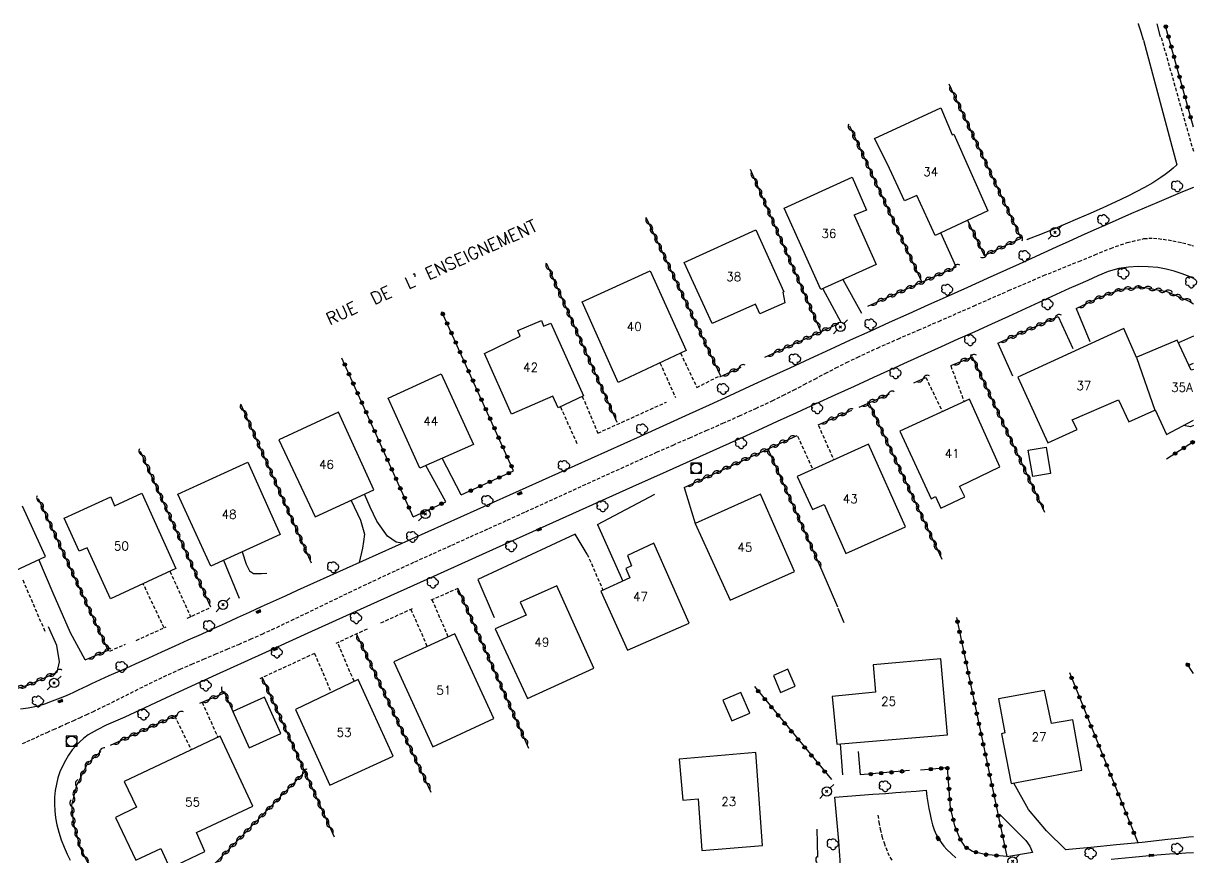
# Model space of a CAD drawing. Header units: millimetres. Extents: x 146000 to 147001, y 143000 to 144000.
# Drawn here: x 146831.9 to 147000.5, y 143851.5 to 143971.4 of the extents above; entities that cross this region are included whole.
import ezdxf
from ezdxf.enums import TextEntityAlignment as Align

# ---------------------------------------------------------------- set-up
doc = ezdxf.new("R2010")
doc.units = ezdxf.units.MM
doc.linetypes.add('DASHED', pattern=[0.75, 0.5, -0.25])
doc.layers.get('0').update_dxf_attribs({"linetype": 'CONTINUOUS'})
for name, color, linetype in [('W0001', 6, 'DASHED'), ('W0014', 7, 'CONTINUOUS'), ('W0017', 7, 'CONTINUOUS'), ('W0101', 7, 'CONTINUOUS'), ('W0104', 1, 'CONTINUOUS'), ('W0112', 1, 'DASHED'), ('W0300', 7, 'CONTINUOUS'), ('W0310', 3, 'CONTINUOUS'), ('W0323', 7, 'CONTINUOUS'), ('W0333', 7, 'CONTINUOUS'), ('W0401', 7, 'CONTINUOUS'), ('W0420', 7, 'CONTINUOUS'), ('W0473', 7, 'CONTINUOUS'), ('W0989', 7, 'CONTINUOUS'), ('W0991', 7, 'CONTINUOUS'), ('W1102', 7, 'CONTINUOUS')]:
    doc.layers.add(name, color=color, linetype=linetype)
doc.styles.get("Standard").update_dxf_attribs({"font": 'romans.shx', "width": 0.85})

# ---------------------------------------------------------------- blocks, each defined once
blk = doc.blocks.new('T401')
for p, q in [((-0.3, 0.3), (0, 0.3)), ((-0.3, -0.25), (-0.3, 0.3)), ((-0.3, 0.15), (0, 0.15)), ((-0.3, 0), (0, 0)), ((0, 0.3), (0, -0.25)), ((-0.3, -0.15), (0, -0.15)), ((-0.3, -0.25), (-0.3, -0.3)), ((-0.3, -0.3), (0, -0.3)), ((0, -0.3), (0, -0.25))]:
    blk.add_line(p, q)
blk = doc.blocks.new('T300')
for p, q in [((-0.8, 0.51), (-0.86, 0.34)), ((-0.86, 0.34), (-0.86, 0.17)), ((-0.86, 0.17), (-0.74, 0.06)), ((-0.69, 0.63), (-0.8, 0.51)), ((-0.8, -0.06), (-0.74, 0.06)), ((-0.74, 0.06), (-0.69, 0.11)), ((-0.57, 0.69), (-0.69, 0.63)), ((-0.46, 0.69), (-0.57, 0.69)), ((-0.29, 0.63), (-0.46, 0.69)), ((-0.29, 0.63), (-0.17, 0.74)), ((-0.23, 0.57), (-0.29, 0.63)), ((-0.17, 0.74), (-0.06, 0.8)), ((-0.06, 0.8), (0.06, 0.8)), ((0.06, 0.8), (0.23, 0.74)), ((0.23, 0.74), (0.34, 0.63)), ((0.34, 0.63), (0.4, 0.51)), ((0.46, 0.46), (0.34, 0.46)), ((0.4, 0.51), (0.4, 0.46)), ((0.57, 0.4), (0.46, 0.46)), ((0.57, 0.4), (0.69, 0.29)), ((0.69, 0.29), (0.74, 0.17)), ((0.74, 0.06), (0.69, -0.17)), ((0.74, 0.17), (0.74, 0.06)), ((-0.8, -0.17), (-0.8, -0.06)), ((-0.8, -0.23), (-0.8, -0.17)), ((-0.74, -0.34), (-0.8, -0.23)), ((-0.69, -0.4), (-0.74, -0.34)), ((-0.51, -0.46), (-0.69, -0.4)), ((-0.4, -0.46), (-0.51, -0.46)), ((-0.4, -0.46), (-0.34, -0.46)), ((-0.34, -0.46), (-0.34, -0.4)), ((-0.34, -0.51), (-0.34, -0.46)), ((-0.29, -0.63), (-0.34, -0.51)), ((-0.17, -0.74), (-0.29, -0.63)), ((-0.06, -0.8), (-0.17, -0.74)), ((0.06, -0.8), (-0.06, -0.8)), ((0.17, -0.74), (0.06, -0.8)), ((0.23, -0.69), (0.17, -0.74)), ((0.29, -0.46), (0.23, -0.46)), ((0.29, -0.63), (0.23, -0.69)), ((0.46, -0.4), (0.29, -0.46)), ((0.34, -0.51), (0.29, -0.63)), ((0.34, -0.51), (0.34, -0.46)), ((0.57, -0.34), (0.46, -0.4)), ((0.63, -0.29), (0.57, -0.34)), ((0.69, -0.17), (0.63, -0.29))]:
    blk.add_line(p, q)
blk = doc.blocks.new('T473')
for p, q in [((-0.166667, 0.166667), (0.166667, -0.166667)), ((-0.166667, -0.166667), (0.166667, 0.166667)), ((0.500001, 0.500001), (1.000002, 1.000002)), ((-1.000002, -1.000002), (-0.500001, -0.500001))]:
    blk.add_line(p, q)
blk.add_ellipse((0, 0), major_axis=(0.471405, 0.471405), ratio=1, start_param=5.4977871438, end_param=11.780972451)
blk = doc.blocks.new('T420')
for p, q in [((0.75, 0.75), (-0.75, 0.75)), ((-0.75, 0.75), (-0.75, -0.75)), ((0.75, 0.75), (0.75, -0.75)), ((0.75, -0.75), (-0.75, -0.75))]:
    blk.add_line(p, q)
blk.add_ellipse((0, 0), major_axis=(-0.53, 0.53), ratio=1, start_param=3.926991, end_param=10.210176)
blk = doc.blocks.new('t323o')
at = {"color": 0, "linetype": 'Continuous'}
for radius in [0.25, 0.15]:
    blk.add_circle((0, 0), radius, dxfattribs=at)
blk = doc.blocks.new('t310o')
at = {"color": 0, "linetype": 'Continuous'}
for centre, start, end in [((-0.5, 0.38), 216.8699, 323.1304), ((0.5, -0.37), 36.8699, 143.1303)]:
    blk.add_arc(centre, 0.625, start, end, dxfattribs=at)

msp = doc.modelspace()

# ---------------------------------------------------------------- linework, layer by layer
at = {"layer": 'W0001'}
for points in [[(146831.79, 143867.87), (146832.43, 143868.17), (146833.08, 143868.47), (146833.73, 143868.77), (146834.38, 143869.07), (146835.31, 143869.49), (146836.25, 143869.91), (146837.19, 143870.33), (146838.13, 143870.75), (146839.07, 143871.17), (146840.01, 143871.59), (146840.95, 143872.02), (146841.88, 143872.46), (146843.25, 143873.11), (146844.61, 143873.78), (146845.96, 143874.46), (146847.31, 143875.14), (146848.66, 143875.83), (146850.02, 143876.5), (146851.38, 143877.16), (146852.75, 143877.81), (146854.42, 143878.56), (146856.1, 143879.3), (146857.79, 143880.01), (146859.48, 143880.72), (146861.17, 143881.43), (146862.86, 143882.14), (146864.54, 143882.87), (146866.21, 143883.62), (146868.31, 143884.58), (146870.39, 143885.57), (146872.47, 143886.57), (146874.55, 143887.57), (146876.62, 143888.58), (146878.7, 143889.59), (146880.78, 143890.58), (146882.86, 143891.56), (146885.51, 143892.79), (146888.16, 143894), (146890.81, 143895.2), (146893.47, 143896.4), (146896.13, 143897.6), (146898.78, 143898.79), (146901.44, 143899.99), (146904.09, 143901.19), (146906.14, 143902.13), (146908.19, 143903.06), (146910.24, 143904), (146912.29, 143904.94), (146914.34, 143905.88), (146916.4, 143906.81), (146918.45, 143907.74), (146920.5, 143908.67), (146922.88, 143909.73), (146925.26, 143910.78), (146927.64, 143911.82), (146930.02, 143912.86), (146932.4, 143913.9), (146934.78, 143914.96), (146937.14, 143916.04), (146939.5, 143917.14), (146941.04, 143917.9), (146942.57, 143918.67), (146944.09, 143919.46), (146945.6, 143920.26), (146947.12, 143921.06), (146948.64, 143921.85), (146950.17, 143922.62), (146951.71, 143923.37), (146954.61, 143924.72), (146957.54, 143926.01), (146960.48, 143927.28), (146963.42, 143928.55), (146968.43, 143930.75), (146973.45, 143932.96), (146978.48, 143935.12), (146983.56, 143937.17), (146985.83, 143938.09), (146988.12, 143939.04), (146990.47, 143939.87), (146992.9, 143940.43), (146993.59, 143940.49), (146994.27, 143940.49), (146994.96, 143940.44), (146995.64, 143940.36), (146997.05, 143940.14), (146998.46, 143939.85), (146999.84, 143939.46), (147000, 143939.4)], [(146954.68, 143857.59), (146954.82, 143856.59), (146955.01, 143855.59), (146955.26, 143854.6), (146955.56, 143853.63), (146955.8, 143852.93), (146956.08, 143852.25), (146956.41, 143851.58), (146956.79, 143850.95)]]:
    msp.add_lwpolyline(points, dxfattribs=at)
at = {"layer": 'W0014'}
for points in [[(146992.86, 143968.95), (146992.48, 143970.1), (146992.13, 143971.27), (146992.1, 143971.35)], [(146994.74, 143971.29), (146995.25, 143969.45)], [(146992.86, 143968.95), (146997.64, 143951.04)], [(147000, 143947.8), (146998.43, 143947.15), (146994.77, 143945.6), (146991.11, 143944.03), (146987.47, 143942.44), (146985.68, 143941.65), (146983.88, 143940.85), (146982.1, 143940.04), (146980.31, 143939.22), (146978.53, 143938.4), (146976.74, 143937.59), (146974.96, 143936.77), (146973.17, 143935.96), (146970.36, 143934.69), (146967.55, 143933.43), (146964.75, 143932.16), (146961.94, 143930.9), (146959.13, 143929.64), (146956.32, 143928.37), (146953.52, 143927.1), (146950.71, 143925.83), (146947.82, 143924.5), (146944.92, 143923.18), (146942.03, 143921.84), (146939.14, 143920.51), (146936.25, 143919.17), (146933.35, 143917.84), (146930.46, 143916.52), (146927.56, 143915.2), (146920.53, 143912.01), (146913.5, 143908.84), (146906.46, 143905.67), (146899.41, 143902.52), (146892.37, 143899.36), (146885.33, 143896.21), (146878.29, 143893.04), (146871.26, 143889.86), (146869.53, 143889.08), (146867.8, 143888.29), (146866.07, 143887.51), (146864.35, 143886.72), (146862.62, 143885.93), (146860.9, 143885.14), (146859.17, 143884.36), (146857.45, 143883.57), (146855.56, 143882.72), (146853.67, 143881.86), (146851.77, 143881.01), (146849.88, 143880.16), (146847.99, 143879.3), (146846.1, 143878.45), (146844.21, 143877.6), (146842.32, 143876.74), (146841.68, 143876.45), (146841.04, 143876.15), (146840.41, 143875.84), (146839.77, 143875.54), (146839.13, 143875.24), (146838.49, 143874.95), (146837.84, 143874.67), (146837.18, 143874.41), (146836.07, 143873.98), (146834.94, 143873.56), (146833.78, 143873.21), (146832.6, 143872.96), (146831.51, 143872.85)], [(147000, 143934.71), (146999.52, 143934.95), (146998.4, 143935.4), (146997.25, 143935.78), (146996.08, 143936.07), (146994.89, 143936.27), (146993.49, 143936.4), (146992.09, 143936.43), (146990.68, 143936.34), (146989.29, 143936.13), (146987.75, 143935.7), (146986.27, 143935.11), (146984.83, 143934.44), (146983.4, 143933.8), (146982.14, 143933.25), (146980.89, 143932.7), (146979.65, 143932.13), (146978.41, 143931.56), (146977.17, 143930.99), (146975.93, 143930.41), (146974.69, 143929.83), (146973.45, 143929.27), (146971.02, 143928.16), (146968.6, 143927.06), (146966.17, 143925.97), (146963.75, 143924.87), (146961.32, 143923.77), (146958.89, 143922.67), (146956.47, 143921.57), (146954.05, 143920.46), (146951.28, 143919.2), (146948.51, 143917.94), (146945.75, 143916.68), (146942.98, 143915.41), (146940.22, 143914.15), (146937.45, 143912.88), (146934.68, 143911.62), (146931.92, 143910.37), (146929.04, 143909.07), (146926.16, 143907.77), (146923.28, 143906.48), (146920.4, 143905.18), (146917.52, 143903.89), (146914.64, 143902.6), (146911.76, 143901.31), (146908.88, 143900.01), (146899.84, 143895.95), (146890.81, 143891.89), (146881.78, 143887.82), (146872.76, 143883.73), (146866.19, 143880.74), (146859.61, 143877.76), (146853.04, 143874.75), (146846.5, 143871.69), (146845.17, 143871.09), (146843.82, 143870.52), (146842.49, 143869.88), (146841.23, 143869.12), (146840.6, 143868.65), (146840, 143868.13), (146839.45, 143867.57), (146838.94, 143866.96), (146838.41, 143866.23), (146837.94, 143865.47), (146837.52, 143864.66), (146837.17, 143863.83), (146836.88, 143862.95), (146836.65, 143862.04), (146836.49, 143861.12), (146836.4, 143860.19), (146836.38, 143859.19), (146836.43, 143858.2), (146836.55, 143857.21), (146836.73, 143856.23), (146837.01, 143855.13), (146837.36, 143854.07), (146837.77, 143853.02), (146838.22, 143851.99), (146838.61, 143851.14)], [(146948.47, 143860.17), (146950.3, 143860.31), (146952.13, 143860.45), (146953.96, 143860.59), (146955.79, 143860.73), (146957.25, 143860.84), (146958.7, 143860.95), (146960.16, 143861.06), (146961.61, 143861.17)], [(146949.84, 143840.89), (146949.71, 143842.51), (146949.6, 143844.14), (146949.49, 143845.76), (146949.4, 143847.39), (146949.37, 143847.93), (146949.35, 143848.48), (146949.33, 143849.02), (146949.31, 143849.57), (146949.29, 143850.11), (146949.27, 143850.66), (146949.24, 143851.2), (146949.21, 143851.74), (146949.06, 143853.85), (146948.89, 143855.96), (146948.69, 143858.06), (146948.47, 143860.17)], [(146961.61, 143861.17), (146961.71, 143860.29), (146961.83, 143859.42), (146961.99, 143858.54), (146962.17, 143857.68), (146962.35, 143856.95), (146962.54, 143856.22), (146962.77, 143855.5), (146963.07, 143854.81), (146963.39, 143854.22), (146963.75, 143853.66), (146964.16, 143853.13), (146964.6, 143852.64), (146965.23, 143852.03), (146965.89, 143851.48)], [(146988.18, 143851.28), (146991.19, 143851.58), (146994.2, 143851.87), (146995.38, 143851.96), (146996.56, 143852.04), (146997.74, 143852.11), (146998.91, 143852.18), (147000, 143852.25)]]:
    msp.add_lwpolyline(points, dxfattribs=at)
at = {"layer": 'W0017'}
for points in [[(146965.9, 143936.37), (146963.72, 143941.27)], [(146949.65, 143934.54), (146952.32, 143929.71)], [(146946.77, 143933.24), (146949.34, 143928.41)], [(146980.6, 143929.24), (146982.69, 143924.67)], [(146983.14, 143930.39), (146985.11, 143925.67)], [(147000, 143926.44), (146997.85, 143925.46)], [(146971.91, 143925.4), (146974, 143920.71)], [(146999.34, 143922.25), (147000, 143922.54)], [(146894.83, 143903.61), (146892.1, 143908.88)], [(146892.6, 143902.64), (146889.74, 143907.83)], [(146926.85, 143904.7), (146928.44, 143899.5)], [(146879, 143902.83), (146880.33, 143899.99), (146880.91, 143897.99), (146880.8, 143896.9), (146880.65, 143895.96), (146880.17, 143893.9)], [(146886.31, 143896.66), (146885.45, 143896.83), (146884.24, 143897.69), (146882.67, 143899.83), (146881.73, 143901.87), (146880.93, 143903.72)], [(146914.38, 143899.38), (146918.04, 143891.23)], [(146912.92, 143895.11), (146911.2, 143897.99)], [(146863.35, 143895.42), (146863.91, 143893.66), (146864.4, 143892.72), (146864.99, 143892.31), (146866.13, 143892.3), (146866.87, 143892.39)], [(146840.79, 143879.93), (146838.67, 143883.79), (146836.2, 143889.49), (146834.15, 143894.31)], [(146862.95, 143888.73), (146860.71, 143894.21)], [(146897.22, 143891.47), (146899.56, 143886.01)], [(146836.78, 143878.14), (146837.12, 143879.62), (146836.74, 143881.96), (146835.5, 143884.67)], [(146949.65, 143863.38), (146949.31, 143867.86)], [(146952.16, 143863.37), (146951.9, 143866.72)], [(146981.66, 143852.62), (146978.88, 143855.33), (146976.32, 143858.4), (146974.21, 143862.2)], [(146972.17, 143857.75), (146974.27, 143855.65), (146975.92, 143853.97), (146976.49, 143853.15), (146976.89, 143852.22)]]:
    msp.add_lwpolyline(points, dxfattribs=at)
at = {"layer": 'W0101'}
for points in [[(146970.45, 143944.42), (146962.89, 143940.88), (146960.29, 143946.62), (146958.5, 143945.88), (146956.06, 143951.14), (146954.19, 143954.82), (146963.7, 143959.21), (146965.37, 143955.35), (146965.58, 143955.46), (146970.46, 143944.45)], [(146954.42, 143936.7), (146946.48, 143933.11), (146941.23, 143944.81), (146950.99, 143949.26), (146953.03, 143944.53), (146951.24, 143943.82), (146951.25, 143943.83)], [(146937.14, 143941.71), (146941.15, 143932.81), (146941, 143932.75), (146941.33, 143931.19), (146937.73, 143929.63), (146937.1, 143931.02), (146930.88, 143928.23), (146926.83, 143937)], [(146921.94, 143935.83), (146927.11, 143924.35), (146917.38, 143919.74), (146912.18, 143931.37)], [(146912.36, 143917.83), (146908.74, 143916.1), (146907.98, 143917.82), (146902.03, 143915.21), (146898.15, 143923.95), (146903.29, 143926.44), (146903.3, 143926.43), (146902.96, 143927.22), (146906.33, 143928.67), (146906.65, 143927.88), (146907.68, 143928.3)], [(146891.92, 143920.99), (146896.56, 143910.86), (146888.88, 143907.44), (146884.34, 143917.52)], [(146967.85, 143917.35), (146957.84, 143912.75), (146962.32, 143903.05), (146962.97, 143903.36), (146963.71, 143901.73), (146967.15, 143903.34), (146966.42, 143904.88), (146966.43, 143904.88), (146972.21, 143907.64)], [(146877.17, 143915.5), (146868.62, 143911.53), (146873.83, 143900.45), (146882.28, 143904.34)], [(146953.33, 143910.92), (146943.09, 143906.25), (146945.28, 143901.51), (146946.94, 143902.21), (146950.09, 143895.17), (146958.64, 143899.04)], [(146864.15, 143908.3), (146868.82, 143897.92), (146858.82, 143893.35), (146854.08, 143903.7)], [(146848.95, 143903.85), (146853.82, 143893.02), (146844.42, 143888.69), (146841.09, 143896), (146839.95, 143895.54), (146837.77, 143900.28), (146844.49, 143903.32), (146845.02, 143902.05), (146845.01, 143902.06)], [(146937.8, 143903.71), (146928.44, 143899.5), (146933.45, 143888.48), (146942.68, 143892.61)], [(146927.57, 143885.16), (146922.49, 143896.67), (146918.71, 143894.9), (146919.3, 143893.44), (146918.47, 143893.02), (146919.04, 143891.68), (146914.87, 143889.8), (146918.71, 143881.3)], [(146908.57, 143890.53), (146903.3, 143888.18), (146904.15, 143886.33), (146904.14, 143886.33), (146899.71, 143884.35), (146904.33, 143874.36), (146913.88, 143878.74)], [(146893.91, 143883.67), (146885.15, 143879.65), (146890.73, 143867.41), (146899.48, 143871.48)], [(146963.74, 143880.08), (146953.99, 143879.21), (146954.34, 143875.26), (146948.13, 143874.67), (146948.77, 143867.81), (146964.66, 143869.14)], [(146880.02, 143877.08), (146871.01, 143872.79), (146875.96, 143861.91), (146885.02, 143866.06)], [(146972.01, 143874.3), (146972.93, 143869.44), (146972.45, 143869.3), (146973.82, 143862.13), (146983.98, 143864.06), (146982.7, 143871.31), (146979.61, 143870.75), (146978.62, 143875.53)], [(146860.2, 143868.96), (146846.41, 143862.45), (146848.18, 143858.73), (146845.15, 143857.25), (146848.08, 143851.12), (146851.65, 143852.81), (146852.93, 143850), (146858, 143852.37), (146856.78, 143855.1), (146856.79, 143855.1), (146864.87, 143858.91)], [(146938.09, 143853.25), (146937.12, 143866.58), (146926.15, 143865.63), (146926.65, 143859.74), (146928.85, 143859.93), (146929.36, 143852.5)]]:
    msp.add_lwpolyline(points, close=True, dxfattribs=at)
for points in [[(146991.83, 143923.37), (146989.99, 143927.52), (146974.76, 143920.52), (146979.09, 143911.1), (146983.3, 143913.01), (146982.61, 143914.39), (146989.23, 143917.29), (146990.75, 143914.13), (146994.45, 143915.8)], [(147000, 143921.63), (147000, 143921.63), (146999.69, 143921.52), (146997.67, 143925.85), (146991.86, 143923.38), (146991.83, 143923.37)], [(146994.45, 143915.8), (146994.5, 143915.82), (146994.49, 143915.82), (146996.12, 143912.29), (147000, 143914.35)], [(146829.55, 143905.27), (146813.55, 143897.88), (146818.54, 143887.03), (146835.11, 143894.76), (146831.79, 143902)]]:
    msp.add_lwpolyline(points, dxfattribs=at)
at = {"layer": 'W0104'}
msp.add_lwpolyline([(147000, 143913.59), (146999.59, 143913.39), (146998.56, 143913.58)], dxfattribs=at)
for points in [[(146978.84, 143910.47), (146979.48, 143906.71), (146976.92, 143906.28), (146976.28, 143910.04)], [(146942.79, 143876.11), (146941.76, 143878.55), (146939.68, 143877.68), (146940.7, 143875.23)], [(146936.29, 143872.27), (146935, 143875.23), (146932.39, 143874.1), (146933.68, 143871.13)], [(146866.55, 143874.54), (146862, 143872.49), (146864.35, 143867.26), (146868.91, 143869.32)]]:
    msp.add_lwpolyline(points, close=True, dxfattribs=at)
at = {"layer": 'W0112'}
for points in [[(146995.37, 143969.34), (147000, 143952.97)], [(146923.37, 143922.58), (146925.59, 143917.61)], [(146926.33, 143923.98), (146928.67, 143919.05)], [(146928.67, 143919.05), (146932.06, 143920.79)], [(146965.14, 143922.16), (146967.07, 143916.99)], [(146961.57, 143920.48), (146963.95, 143915.56)], [(146912.21, 143917.76), (146914.45, 143912.49)], [(146909.08, 143916.26), (146911.44, 143910.99)], [(146914.45, 143912.49), (146924.29, 143916.95)], [(146946.14, 143913.59), (146948.33, 143908.64)], [(146943.15, 143912.05), (146945.33, 143907.27)], [(146912.92, 143895.11), (146915.17, 143889.94)], [(146852.96, 143892.62), (146855.94, 143886.11)], [(146831.83, 143891.39), (146835.09, 143883.8)], [(146852.13, 143884.52), (146849.12, 143890.85)], [(146894.34, 143890.18), (146890.37, 143888.43)], [(146855.45, 143885.89), (146858.86, 143887.47)], [(146887.77, 143887.25), (146883.23, 143885.18)], [(146887.58, 143887.16), (146889.92, 143881.84)], [(146890.61, 143888.54), (146892.93, 143883.22)], [(146848.13, 143882.71), (146852.42, 143884.65)], [(146881.29, 143884.34), (146876.8, 143882.25)], [(146844.33, 143881.17), (146846.56, 143882.16)], [(146877.12, 143882.17), (146879.41, 143876.79)], [(146873.74, 143880.83), (146865.89, 143877.2)], [(146873.74, 143880.83), (146876.14, 143875.23)], [(146857.6, 143873.82), (146859.84, 143868.79)], [(146853.65, 143871.85), (146856.01, 143866.99)]]:
    msp.add_lwpolyline(points, dxfattribs=at)
at = {"layer": 'W0300'}
for points in [[(146946.64, 143892.77), (146948.86, 143887.51)], [(146948.93, 143887.32), (146949.8, 143885.27)]]:
    msp.add_lwpolyline(points, dxfattribs=at)
at = {"layer": 'W0310'}
for points in [[(146967.57, 143943.07), (146969.96, 143938.03), (146975.24, 143940.48), (146964.92, 143962.62)], [(146950.59, 143956.62), (146961, 143934.19)], [(146936.34, 143950.41), (146946.49, 143927.05)], [(146932.06, 143920.79), (146921.37, 143943.48)], [(146907.05, 143936.85), (146917.16, 143914.05)], [(146953.23, 143930.73), (146965.9, 143936.37)], [(146983.14, 143930.39), (146986.8, 143932.11), (146989.71, 143933.15), (146992.74, 143933.45), (146996.21, 143932.83), (146999.51, 143931.41), (147000, 143931.09)], [(146971.91, 143925.4), (146980.6, 143929.24)], [(146938.42, 143923.39), (146949.08, 143928.23)], [(146965.14, 143922.19), (146968.33, 143923.47)], [(146968.23, 143923.43), (146978.6, 143901.11)], [(146931.99, 143920.56), (146935.05, 143921.98)], [(146959.83, 143919.7), (146961.57, 143920.48)], [(146951.99, 143916.21), (146956.34, 143918.14)], [(146873.31, 143893.8), (146863.2, 143916.55)], [(146946.11, 143913.68), (146950.94, 143915.81)], [(146953.37, 143916.82), (146963.86, 143894.37)], [(146926.85, 143904.7), (146943.06, 143912.15)], [(146858.86, 143887.47), (146848.76, 143909.86)], [(146938.86, 143910.23), (146946.63, 143892.77)], [(146840.79, 143879.93), (146844.09, 143881.3), (146834.09, 143903.07)], [(146808.78, 143892.94), (146813.13, 143886.23), (146817.29, 143880.52), (146820.48, 143878.23), (146825.36, 143876.23), (146828.36, 143875.45), (146830.43, 143875.65), (146832.7, 143876.34), (146836.78, 143878.14)], [(146894.34, 143890.18), (146904.49, 143867.24)], [(146890.52, 143860.85), (146879.78, 143883.63)], [(146866.23, 143877.36), (146876.55, 143854.47)], [(146857.25, 143873.68), (146860.83, 143875.16)], [(146860.83, 143875.16), (146862.07, 143872.4)], [(146844.45, 143867.64), (146854.08, 143872.05)], [(146853.95, 143839.43), (146844.73, 143847.61), (146841.98, 143849.95), (146841.02, 143851.02), (146840.14, 143852.92), (146839.15, 143856.27), (146838.88, 143859.03), (146839.57, 143861.89), (146841.19, 143865.07), (146843.02, 143866.72)], [(146872.34, 143863.81), (146851.01, 143842.04)]]:
    msp.add_lwpolyline(points, dxfattribs=at)
at = {"layer": 'W0323'}
for points in [[(147000, 143956.43), (146995.97, 143971.15)], [(146894.83, 143903.61), (146902.35, 143907.06), (146892.05, 143929.9)], [(146887.92, 143900.44), (146877.68, 143923.25)], [(147000, 143911.23), (146996.12, 143908.74)], [(146887.92, 143900.44), (146892.6, 143902.64)], [(146965.98, 143885.99), (146973.2, 143851.64)], [(147000, 143877.93), (146999.01, 143879.5)], [(146982.19, 143878.11), (146992.01, 143853.65)], [(146936.93, 143876.07), (146947.99, 143862.7)], [(146959.2, 143863.99), (146952.16, 143863.37)], [(146964.67, 143864.4), (146960.78, 143864.07)], [(146973.2, 143851.64), (146970.03, 143851.95), (146968.29, 143852.38), (146967.27, 143853), (146966.5, 143854.14), (146965.73, 143856.07), (146965.1, 143858.64), (146964.66, 143864.4)]]:
    msp.add_lwpolyline(points, dxfattribs=at)
at = {"layer": 'W0333'}
for points in [[(146997.64, 143951.04), (146997.09, 143950.55), (146996.53, 143950.08), (146995.94, 143949.63), (146995.34, 143949.21), (146994.18, 143948.47), (146992.99, 143947.79), (146991.79, 143947.15), (146990.57, 143946.53), (146988.79, 143945.66), (146986.98, 143944.84), (146985.16, 143944.05), (146983.34, 143943.26), (146981.58, 143942.51), (146979.81, 143941.77), (146978.04, 143941.05), (146976.26, 143940.35), (146976.21, 143940.33), (146976.17, 143940.31), (146976.13, 143940.3), (146976.08, 143940.28)], [(146914.38, 143899.38), (146922.65, 143903.73)], [(146911.2, 143897.98), (146897.2, 143891.46)], [(146945.92, 143855.58), (146946.02, 143851.54)], [(147000, 143854.5), (146999.33, 143854.42), (146997.83, 143854.25), (146996.33, 143854.09), (146992.65, 143853.69), (146988.96, 143853.31), (146985.27, 143852.95), (146981.59, 143852.61)], [(146976.89, 143852.22), (146973.2, 143851.63)]]:
    msp.add_lwpolyline(points, dxfattribs=at)
at = {"layer": 'W1102'}
msp.add_lwpolyline([(146991.83, 143923.37), (146994.45, 143915.8)], dxfattribs=at)

# ---------------------------------------------------------------- block references
at = {"layer": 'W0300'}
for p in [(146997.71, 143947.95), (146987.11, 143943.08), (146975.77, 143937.92), (146990.01, 143935.39), (146999.71, 143934.14), (146964.68, 143933.08), (146979.07, 143931), (146953.67, 143928.09), (146967.96, 143925.84), (146942.8, 143923.09), (146957.24, 143921.07), (146932.47, 143918.82), (146946, 143916.06), (146920.85, 143913.01), (146935.05, 143911.01), (146909.61, 143907.75), (146898.61, 143902.75), (146915.16, 143901.96), (146887.82, 143897.57), (146902.04, 143896.23), (146876.45, 143893.2), (146890.76, 143891.02), (146858.63, 143884.78), (146879.74, 143885.9), (146868.35, 143880.97), (146846.06, 143878.89), (146858.14, 143876.22), (146834.04, 143873.93), (146849.19, 143872.04), (146955.73, 143861.73), (146948.24, 143853.41), (146997.7, 143852.76), (146985.28, 143852.05)]:
    msp.add_blockref('T300', p, dxfattribs=at)
at = {"layer": 'W0310'}
for p, rotation in [((146965.47, 143961.43), 114.9985041762897), ((146966.1, 143960.07), 114.9985041762897), ((146966.74, 143958.71), 114.9985041762897), ((146967.37, 143957.35), 114.9985041762897), ((146950.9, 143955.96), 294.8991614346904), ((146968.01, 143955.99), 114.9985041762897), ((146951.53, 143954.6), 294.8991614346904), ((146968.64, 143954.63), 114.9985041762897), ((146952.16, 143953.24), 294.8991614346904), ((146952.79, 143951.88), 294.8991614346904), ((146969.27, 143953.27), 114.9985041762897), ((146969.91, 143951.91), 114.9985041762897), ((146953.42, 143950.51), 294.8991614346904), ((146970.54, 143950.55), 114.9985041762897), ((146936.92, 143949.07), 293.4887042092882), ((146954.05, 143949.15), 294.8991614346904), ((146971.18, 143949.19), 114.9985041762897), ((146937.52, 143947.69), 293.4887042092882), ((146954.68, 143947.79), 294.8991614346904), ((146971.81, 143947.83), 114.9985041762897), ((146938.12, 143946.31), 293.4887042092882), ((146938.72, 143944.94), 293.4887042092882), ((146955.32, 143946.43), 294.8991614346904), ((146955.95, 143945.07), 294.8991614346904), ((146972.44, 143946.47), 114.9985041762897), ((146973.08, 143945.11), 114.9985041762897), ((146939.31, 143943.56), 293.4887042092882), ((146956.58, 143943.71), 294.8991614346904), ((146973.71, 143943.76), 114.9985041762897), ((146921.83, 143942.5), 115.2443021188434), ((146939.91, 143942.19), 293.4887042092882), ((146957.21, 143942.35), 294.8991614346904), ((146968.22, 143941.71), 295.3559545469582), ((146974.34, 143942.4), 114.9985041762897), ((146922.47, 143941.14), 115.2443021188434), ((146940.51, 143940.81), 293.4887042092882), ((146957.84, 143940.99), 294.8991614346904), ((146968.86, 143940.36), 295.3559545469582), ((146974.98, 143941.04), 114.9985041762897), ((146923.11, 143939.79), 115.2443021188434), ((146923.75, 143938.43), 115.2443021188434), ((146941.11, 143939.44), 293.4887042092882), ((146958.47, 143939.63), 294.8991614346904), ((146959.11, 143938.27), 294.8991614346904), ((146969.5, 143939), 295.3559545469582), ((146971.71, 143938.84), 24.93954398459005), ((146973.07, 143939.48), 24.93954398459005), ((146974.43, 143940.11), 24.93954398459005), ((146924.39, 143937.07), 115.2443021188434), ((146941.71, 143938.06), 293.4887042092882), ((146942.3, 143936.68), 293.4887042092882), ((146959.74, 143936.91), 294.8991614346904), ((146970.35, 143938.21), 24.93954398459005), ((146907.43, 143936), 293.8965531906325), ((146925.03, 143935.72), 115.2443021188434), ((146942.9, 143935.31), 293.4887042092882), ((146960.37, 143935.55), 294.8991614346904), ((146964.19, 143935.61), 23.95745578099271), ((146965.56, 143936.22), 23.95745578099271), ((146908.04, 143934.62), 293.8965531906325), ((146908.65, 143933.25), 293.8965531906325), ((146925.67, 143934.36), 115.2443021188434), ((146943.5, 143933.93), 293.4887042092882), ((146960.08, 143933.78), 23.95745578099271), ((146961.45, 143934.39), 23.95745578099271), ((146962.82, 143935), 23.95745578099271), ((146909.26, 143931.88), 293.8965531906325), ((146926.31, 143933), 115.2443021188434), ((146926.95, 143931.65), 115.2443021188434), ((146944.1, 143932.56), 293.4887042092882), ((146955.97, 143931.95), 23.95745578099271), ((146957.34, 143932.56), 23.95745578099271), ((146958.71, 143933.17), 23.95745578099271), ((146987.24, 143932.26), 19.69238780150771), ((146988.65, 143932.77), 19.69238780150771), ((146990.08, 143933.19), 5.712465976728918), ((146991.57, 143933.34), 5.712465976728918), ((146993.06, 143933.4), 349.796986725467), ((146994.54, 143933.13), 349.796986725467), ((146996.01, 143932.87), 349.796986725467), ((146997.4, 143932.32), 336.7239460245437), ((146909.87, 143930.51), 293.8965531906325), ((146927.59, 143930.29), 115.2443021188434), ((146944.69, 143931.18), 293.4887042092882), ((146945.29, 143929.81), 293.4887042092882), ((146954.6, 143931.34), 23.95745578099271), ((146984.5, 143931.03), 25.11724525965753), ((146985.86, 143931.67), 25.11724525965753), ((146998.78, 143931.72), 336.7239460245437), ((146910.47, 143929.14), 293.8965531906325), ((146928.23, 143928.93), 115.2443021188434), ((146945.89, 143928.43), 293.4887042092882), ((146978.77, 143928.43), 23.83386401226643), ((146980.14, 143929.04), 23.83386401226643), ((146911.08, 143927.77), 293.8965531906325), ((146911.69, 143926.4), 293.8965531906325), ((146928.87, 143927.58), 115.2443021188434), ((146946.61, 143927.11), 24.38482602995336), ((146947.98, 143927.73), 24.38482602995336), ((146976.02, 143927.22), 23.83386401226643), ((146977.4, 143927.83), 23.83386401226643), ((146912.3, 143925.02), 293.8965531906325), ((146929.51, 143926.22), 115.2443021188434), ((146930.14, 143924.86), 115.2443021188434), ((146942.52, 143925.25), 24.38482602995336), ((146943.88, 143925.87), 24.38482602995336), ((146945.25, 143926.49), 24.38482602995336), ((146973.28, 143926.01), 23.83386401226643), ((146974.65, 143926.62), 23.83386401226643), ((146912.9, 143923.65), 293.8965531906325), ((146930.78, 143923.51), 115.2443021188434), ((146939.78, 143924.01), 24.38482602995336), ((146941.15, 143924.63), 24.38482602995336), ((146913.51, 143922.28), 293.8965531906325), ((146931.42, 143922.15), 115.2443021188434), ((146934.71, 143921.83), 24.89265681576599), ((146966.53, 143922.75), 21.94084515706578), ((146967.92, 143923.31), 21.94084515706578), ((146968.49, 143922.87), 294.921285991145), ((146969.12, 143921.51), 294.921285991145), ((146914.12, 143920.91), 293.8965531906325), ((146933.35, 143921.19), 24.89265681576599), ((146961.19, 143920.31), 24.09647120821432), ((146969.75, 143920.15), 294.921285991145), ((146914.73, 143919.54), 293.8965531906325), ((146915.33, 143918.17), 293.8965531906325), ((146970.38, 143918.79), 294.921285991145), ((146915.94, 143916.8), 293.8965531906325), ((146953.36, 143916.82), 23.9209339892755), ((146954.74, 143917.43), 23.9209339892755), ((146956.11, 143918.03), 23.9209339892755), ((146971.01, 143917.43), 294.921285991145), ((146863.56, 143915.73), 113.9591391060643), ((146916.55, 143915.42), 293.8965531906325), ((146950.23, 143915.5), 23.84451491955415), ((146953.7, 143916.12), 295.0278151173904), ((146954.34, 143914.76), 295.0278151173904), ((146971.65, 143916.07), 294.921285991145), ((146972.28, 143914.71), 294.921285991145), ((146864.17, 143914.36), 113.9591391060643), ((146864.78, 143912.99), 113.9591391060643), ((146947.49, 143914.29), 23.84451491955415), ((146948.86, 143914.89), 23.84451491955415), ((146954.97, 143913.4), 295.0278151173904), ((146972.91, 143913.35), 294.921285991145), ((146865.39, 143911.62), 113.9591391060643), ((146941.84, 143911.6), 24.69887036728655), ((146955.61, 143912.04), 295.0278151173904), ((146973.54, 143911.99), 294.921285991145), ((146866, 143910.25), 113.9591391060643), ((146939.12, 143910.34), 24.69887036728655), ((146940.48, 143910.97), 24.69887036728655), ((146956.24, 143910.68), 295.0278151173904), ((146974.17, 143910.63), 294.921285991145), ((146849, 143909.34), 114.2753646087955), ((146849.61, 143907.98), 114.2753646087955), ((146866.61, 143908.88), 113.9591391060643), ((146935.03, 143908.46), 24.69887036728655), ((146936.39, 143909.09), 24.69887036728655), ((146937.76, 143909.72), 24.69887036728655), ((146939.31, 143909.22), 293.9914206972833), ((146939.92, 143907.85), 293.9914206972833), ((146956.88, 143909.32), 295.0278151173904), ((146957.51, 143907.96), 295.0278151173904), ((146974.81, 143909.27), 294.921285991145), ((146975.44, 143907.91), 294.921285991145), ((146850.23, 143906.61), 114.2753646087955), ((146867.21, 143907.51), 113.9591391060643), ((146867.82, 143906.14), 113.9591391060643), ((146930.94, 143906.58), 24.69887036728655), ((146932.31, 143907.21), 24.69887036728655), ((146933.67, 143907.83), 24.69887036728655), ((146940.53, 143906.48), 293.9914206972833), ((146958.15, 143906.6), 295.0278151173904), ((146976.07, 143906.55), 294.921285991145), ((146850.85, 143905.24), 114.2753646087955), ((146868.43, 143904.77), 113.9591391060643), ((146928.22, 143905.33), 24.69887036728655), ((146929.58, 143905.95), 24.69887036728655), ((146941.14, 143905.11), 293.9914206972833), ((146958.78, 143905.24), 295.0278151173904), ((146976.7, 143905.19), 294.921285991145), ((146851.46, 143903.87), 114.2753646087955), ((146869.04, 143903.4), 113.9591391060643), ((146941.75, 143903.74), 293.9914206972833), ((146959.42, 143903.88), 295.0278151173904), ((146977.33, 143903.83), 294.921285991145), ((146834.31, 143902.59), 114.6702314265478), ((146834.94, 143901.23), 114.6702314265478), ((146852.08, 143902.51), 114.2753646087955), ((146852.7, 143901.14), 114.2753646087955), ((146869.65, 143902.03), 113.9591391060643), ((146942.36, 143902.37), 293.9914206972833), ((146960.05, 143902.52), 295.0278151173904), ((146960.68, 143901.16), 295.0278151173904), ((146977.97, 143902.47), 294.921285991145), ((146835.57, 143899.86), 114.6702314265478), ((146853.31, 143899.77), 114.2753646087955), ((146870.26, 143900.66), 113.9591391060643), ((146942.97, 143901), 293.9914206972833), ((146943.58, 143899.63), 293.9914206972833), ((146961.32, 143899.81), 295.0278151173904), ((146836.19, 143898.5), 114.6702314265478), ((146853.93, 143898.4), 114.2753646087955), ((146870.87, 143899.29), 113.9591391060643), ((146871.48, 143897.91), 113.9591391060643), ((146944.19, 143898.25), 293.9914206972833), ((146961.95, 143898.45), 295.0278151173904), ((146836.82, 143897.14), 114.6702314265478), ((146854.55, 143897.04), 114.2753646087955), ((146872.09, 143896.54), 113.9591391060643), ((146944.8, 143896.88), 293.9914206972833), ((146962.59, 143897.09), 295.0278151173904), ((146837.44, 143895.77), 114.6702314265478), ((146838.07, 143894.41), 114.6702314265478), ((146855.16, 143895.67), 114.2753646087955), ((146872.7, 143895.17), 113.9591391060643), ((146945.41, 143895.51), 293.9914206972833), ((146963.22, 143895.73), 295.0278151173904), ((146838.7, 143893.05), 114.6702314265478), ((146855.78, 143894.3), 114.2753646087955), ((146856.4, 143892.94), 114.2753646087955), ((146946.02, 143894.14), 293.9914206972833), ((146839.32, 143891.68), 114.6702314265478), ((146857.01, 143891.57), 114.2753646087955), ((146839.95, 143890.32), 114.6702314265478), ((146857.63, 143890.2), 114.2753646087955), ((146840.57, 143888.96), 114.6702314265478), ((146858.25, 143888.83), 114.2753646087955), ((146894.78, 143889.19), 293.8735921121679), ((146895.39, 143887.81), 293.8735921121679), ((146841.2, 143887.59), 114.6702314265478), ((146841.83, 143886.23), 114.6702314265478), ((146895.99, 143886.44), 293.8735921121679), ((146842.45, 143884.87), 114.6702314265478), ((146896.6, 143885.07), 293.8735921121679), ((146843.08, 143883.51), 114.6702314265478), ((146880.28, 143882.56), 115.2468567942236), ((146897.21, 143883.7), 293.8735921121679), ((146843.71, 143882.14), 114.6702314265478), ((146880.92, 143881.2), 115.2468567942236), ((146897.82, 143882.33), 293.8735921121679), ((146898.42, 143880.96), 293.8735921121679), ((146842.18, 143880.5), 22.5964300836601), ((146843.56, 143881.08), 22.5964300836601), ((146881.56, 143879.85), 115.2468567942236), ((146899.03, 143879.58), 293.8735921121679), ((146836.53, 143878.04), 23.83190052959326), ((146882.2, 143878.49), 115.2468567942236), ((146899.64, 143878.21), 293.8735921121679), ((146833.79, 143876.82), 23.83190052959326), ((146835.16, 143877.43), 23.83190052959326), ((146866.69, 143876.35), 294.2585156542854), ((146882.84, 143877.13), 115.2468567942236), ((146900.24, 143876.84), 293.8735921121679), ((146830.97, 143875.81), 16.97476937728794), ((146832.4, 143876.25), 16.97476937728794), ((146860.02, 143874.83), 22.55724663444861), ((146860.84, 143875.14), 294.2372360878348), ((146867.3, 143874.98), 294.2585156542854), ((146883.48, 143875.78), 115.2468567942236), ((146884.12, 143874.42), 115.2468567942236), ((146900.85, 143875.47), 293.8735921121679), ((146858.64, 143874.25), 22.55724663444861), ((146861.45, 143873.77), 294.2372360878348), ((146867.92, 143873.61), 294.2585156542854), ((146884.76, 143873.06), 115.2468567942236), ((146901.46, 143874.1), 293.8735921121679), ((146902.06, 143872.73), 293.8735921121679), ((146852.64, 143871.39), 24.56267030818924), ((146854, 143872.01), 24.56267030818924), ((146868.54, 143872.25), 294.2585156542854), ((146869.15, 143870.88), 294.2585156542854), ((146885.4, 143871.71), 115.2468567942236), ((146902.67, 143871.35), 293.8735921121679), ((146848.54, 143869.52), 24.56267030818924), ((146849.91, 143870.14), 24.56267030818924), ((146851.27, 143870.76), 24.56267030818924), ((146869.77, 143869.51), 294.2585156542854), ((146886.04, 143870.35), 115.2468567942236), ((146903.28, 143869.98), 293.8735921121679), ((146845.82, 143868.27), 24.56267030818924), ((146847.18, 143868.89), 24.56267030818924), ((146870.39, 143868.14), 294.2585156542854), ((146886.68, 143868.99), 115.2468567942236), ((146887.32, 143867.64), 115.2468567942236), ((146903.89, 143868.61), 293.8735921121679), ((146842.87, 143866.58), 42.02690773987277), ((146871, 143866.78), 294.2585156542854), ((146887.96, 143866.28), 115.2468567942236), ((146840.85, 143864.41), 62.903782922517), ((146841.76, 143865.58), 42.02690773987277), ((146871.62, 143865.41), 294.2585156542854), ((146872.23, 143864.04), 294.2585156542854), ((146888.6, 143864.92), 115.2468567942236), ((146840.17, 143863.08), 62.903782922517), ((146872, 143863.47), 225.5848475177471), ((146872.85, 143862.67), 294.2585156542854), ((146889.24, 143863.57), 115.2468567942236), ((146839.53, 143861.73), 76.5072986025462), ((146869.9, 143861.33), 225.5848475177471), ((146870.95, 143862.4), 225.5848475177471), ((146873.47, 143861.31), 294.2585156542854), ((146889.88, 143862.21), 115.2468567942236), ((146839.18, 143860.27), 76.5072986025462), ((146867.8, 143859.18), 225.5848475177471), ((146868.85, 143860.26), 225.5848475177471), ((146874.08, 143859.94), 294.2585156542854), ((146838.9, 143858.8), 95.59571864861122), ((146839.05, 143857.31), 95.59571864861122), ((146866.75, 143858.11), 225.5848475177471), ((146874.7, 143858.57), 294.2585156542854), ((146839.28, 143855.84), 106.4997012466189), ((146864.65, 143855.97), 225.5848475177471), ((146865.7, 143857.04), 225.5848475177471), ((146875.32, 143857.2), 294.2585156542854), ((146875.93, 143855.84), 294.2585156542854), ((146839.7, 143854.4), 106.4997012466189), ((146863.6, 143854.9), 225.5848475177471), ((146840.13, 143852.96), 106.4997012466189), ((146861.5, 143852.76), 225.5848475177471), ((146862.55, 143853.83), 225.5848475177471), ((146840.76, 143851.6), 114.9820874028435), ((146860.45, 143851.68), 225.5848475177471), ((146946.05, 143850.66), 96.14908174295961)]:
    msp.add_blockref('t310o', p, dxfattribs=dict(at, rotation=rotation))
at = {"layer": 'W0323'}
for p, rotation in [((146996.04, 143970.9), 105.3243458067047), ((146996.43, 143969.45), 105.3243458067047), ((146996.83, 143968.01), 105.3243458067047), ((146997.23, 143966.56), 105.3243458067047), ((146997.62, 143965.11), 105.3243458067047), ((146998.02, 143963.67), 105.3243458067047), ((146998.41, 143962.22), 105.3243458067047), ((146998.81, 143960.77), 105.3243458067047), ((146999.21, 143959.33), 105.3243458067047), ((146999.6, 143957.88), 105.3243458067047), ((146892.18, 143929.6), 114.2848454144067), ((146892.8, 143928.24), 114.2848454144067), ((146893.42, 143926.87), 114.2848454144067), ((146894.03, 143925.5), 114.2848454144067), ((146894.65, 143924.13), 114.2848454144067), ((146878.09, 143922.34), 114.1698245485902), ((146895.27, 143922.77), 114.2848454144067), ((146878.7, 143920.97), 114.1698245485902), ((146895.88, 143921.4), 114.2848454144067), ((146879.32, 143919.6), 114.1698245485902), ((146896.5, 143920.03), 114.2848454144067), ((146897.12, 143918.66), 114.2848454144067), ((146879.93, 143918.23), 114.1698245485902), ((146897.73, 143917.3), 114.2848454144067), ((146880.55, 143916.86), 114.1698245485902), ((146881.16, 143915.5), 114.1698245485902), ((146898.35, 143915.93), 114.2848454144067), ((146881.77, 143914.13), 114.1698245485902), ((146898.97, 143914.56), 114.2848454144067), ((146882.39, 143912.76), 114.1698245485902), ((146899.59, 143913.2), 114.2848454144067), ((146883, 143911.39), 114.1698245485902), ((146900.2, 143911.83), 114.2848454144067), ((146900.82, 143910.46), 114.2848454144067), ((146998.64, 143910.36), 212.7529651967673), ((146999.9, 143911.17), 212.7529651967673), ((146883.62, 143910.02), 114.1698245485902), ((146884.23, 143908.65), 114.1698245485902), ((146901.44, 143909.09), 114.2848454144067), ((146997.38, 143909.55), 212.7529651967673), ((146884.84, 143907.28), 114.1698245485902), ((146902.05, 143907.73), 114.2848454144067), ((146885.46, 143905.92), 114.1698245485902), ((146898.92, 143905.49), 24.69097957819058), ((146900.29, 143906.11), 24.69097957819058), ((146901.65, 143906.74), 24.69097957819058), ((146886.07, 143904.55), 114.1698245485902), ((146896.2, 143904.23), 24.69097957819058), ((146897.56, 143904.86), 24.69097957819058), ((146886.69, 143903.18), 114.1698245485902), ((146887.3, 143901.81), 114.1698245485902), ((146891.99, 143902.35), 25.15337864718974), ((146889.27, 143901.08), 25.15337864718974), ((146890.63, 143901.72), 25.15337864718974), ((146966.11, 143885.4), 281.8735481292665), ((146966.41, 143883.93), 281.8735481292665), ((146966.72, 143882.46), 281.8735481292665), ((146967.03, 143881), 281.8735481292665), ((146967.34, 143879.53), 281.8735481292665), ((146999.2, 143879.2), 122.31322901901), ((146967.65, 143878.06), 281.8735481292665), ((146967.96, 143876.59), 281.8735481292665), ((146982.51, 143877.32), 291.8666772297631), ((146937.47, 143875.42), 309.6076166260794), ((146968.27, 143875.12), 281.8735481292665), ((146983.07, 143875.93), 291.8666772297631), ((146938.43, 143874.26), 309.6076166260794), ((146939.38, 143873.11), 309.6076166260794), ((146968.57, 143873.66), 281.8735481292665), ((146983.63, 143874.54), 291.8666772297631), ((146984.19, 143873.14), 291.8666772297631), ((146940.34, 143871.95), 309.6076166260794), ((146968.88, 143872.19), 281.8735481292665), ((146984.74, 143871.75), 291.8666772297631), ((146941.29, 143870.79), 309.6076166260794), ((146969.19, 143870.72), 281.8735481292665), ((146985.3, 143870.36), 291.8666772297631), ((146942.25, 143869.64), 309.6076166260794), ((146943.21, 143868.48), 309.6076166260794), ((146969.5, 143869.25), 281.8735481292665), ((146985.86, 143868.97), 291.8666772297631), ((146944.16, 143867.33), 309.6076166260794), ((146969.81, 143867.78), 281.8735481292665), ((146986.42, 143867.57), 291.8666772297631), ((146945.12, 143866.17), 309.6076166260794), ((146946.08, 143865.02), 309.6076166260794), ((146970.12, 143866.32), 281.8735481292665), ((146970.43, 143864.85), 281.8735481292665), ((146986.98, 143866.18), 291.8666772297631), ((146987.54, 143864.79), 291.8666772297631), ((146947.03, 143863.86), 309.6076166260794), ((146953.66, 143863.5), 185.0277160289211), ((146955.15, 143863.63), 185.0277160289211), ((146956.64, 143863.76), 185.0277160289211), ((146958.14, 143863.89), 185.0277160289211), ((146962.28, 143864.2), 184.8526821928674), ((146963.77, 143864.32), 184.8526821928674), ((146964.66, 143864.35), 94.384991669591), ((146970.73, 143863.38), 281.8735481292665), ((146988.1, 143863.4), 291.8666772297631), ((146964.78, 143862.86), 94.384991669591), ((146971.04, 143861.91), 281.8735481292665), ((146988.65, 143862.01), 291.8666772297631), ((146964.89, 143861.36), 94.384991669591), ((146965.01, 143859.87), 94.384991669591), ((146971.35, 143860.44), 281.8735481292665), ((146989.21, 143860.61), 291.8666772297631), ((146965.17, 143858.38), 103.7474831641027), ((146971.66, 143858.98), 281.8735481292665), ((146989.77, 143859.22), 291.8666772297631), ((146965.52, 143856.92), 103.7474831641027), ((146971.97, 143857.51), 281.8735481292665), ((146990.33, 143857.83), 291.8666772297631), ((146990.89, 143856.44), 291.8666772297631), ((146965.96, 143855.49), 111.652975156279), ((146972.28, 143856.04), 281.8735481292665), ((146991.45, 143855.05), 291.8666772297631), ((146966.53, 143854.1), 124.2900014065185), ((146967.42, 143852.91), 148.6000105086749), ((146972.59, 143854.57), 281.8735481292665), ((146972.9, 143853.1), 281.8735481292665), ((146968.76, 143852.27), 166.0880759013091), ((146970.22, 143851.93), 174.3340784419668), ((146971.71, 143851.79), 174.3340784419668)]:
    msp.add_blockref('t323o', p, dxfattribs=dict(at, rotation=rotation))
at = {"layer": 'W0401'}
for p, rotation in [((146903.16, 143903.96), 114.130347314736), ((146905.93, 143898.78), 114.2243033969587), ((146865.65, 143886.98), 114.552097835606), ((146868.01, 143881.59), 114.3906321636269), ((146837.2, 143874.12), 111.0056723732386), ((146963.2, 143854.15), 210.663651156574), ((146993.97, 143851.66), 275.2912835738282)]:
    msp.add_blockref('T401', p, dxfattribs=dict(at, rotation=rotation))
at = {"layer": 'W0420'}
for p in [(146928.55, 143907.43), (146838.83, 143868.22)]:
    msp.add_blockref('T420', p, dxfattribs=at)
at = {"layer": 'W0473'}
for p in [(146980.14, 143941.35), (146949.29, 143927.76), (146889.68, 143900.87), (146860.59, 143887.83), (146836.32, 143876.59), (146947.33, 143861.01), (146974.02, 143850.96)]:
    msp.add_blockref('T473', p, dxfattribs=at)

# ---------------------------------------------------------------- texts
at = {"layer": 'W0989'}
msp.add_text("RUE  DE  L' ENSEIGNEMENT  ", height=1.75, rotation=24.507, dxfattribs=at).set_placement((146875.89, 143927.98))
at = {"layer": 'W0991'}
for s, p in [('34', (146962.27, 143950.05)), ('36', (146947.64, 143941.18)), ('38', (146933.97, 143934.97)), ('40', (146919.67, 143927.79)), ('42', (146904.78, 143921.94)), ('37', (146984.27, 143919.31)), ('35A', (146998.36, 143919.07)), ('44', (146890.43, 143914.21)), ('41', (146965.34, 143909.54)), ('46', (146875.45, 143907.98)), ('43', (146950.71, 143903.05)), ('48', (146861.46, 143900.82)), ('50', (146845.99, 143896.27)), ('45', (146935.57, 143896.09)), ('47', (146920.56, 143888.99)), ('49', (146906.4, 143882.44)), ('51', (146892.32, 143875.54)), ('25', (146956.22, 143873.95)), ('53', (146877.98, 143869.49)), ('27', (146977.84, 143868.83)), ('55', (146856.22, 143859.48)), ('23', (146933.25, 143859.54))]:
    msp.add_text(s, height=1.25, dxfattribs=at).set_placement(p, align=Align.MIDDLE_CENTER)

doc.saveas('drawing.dxf')
